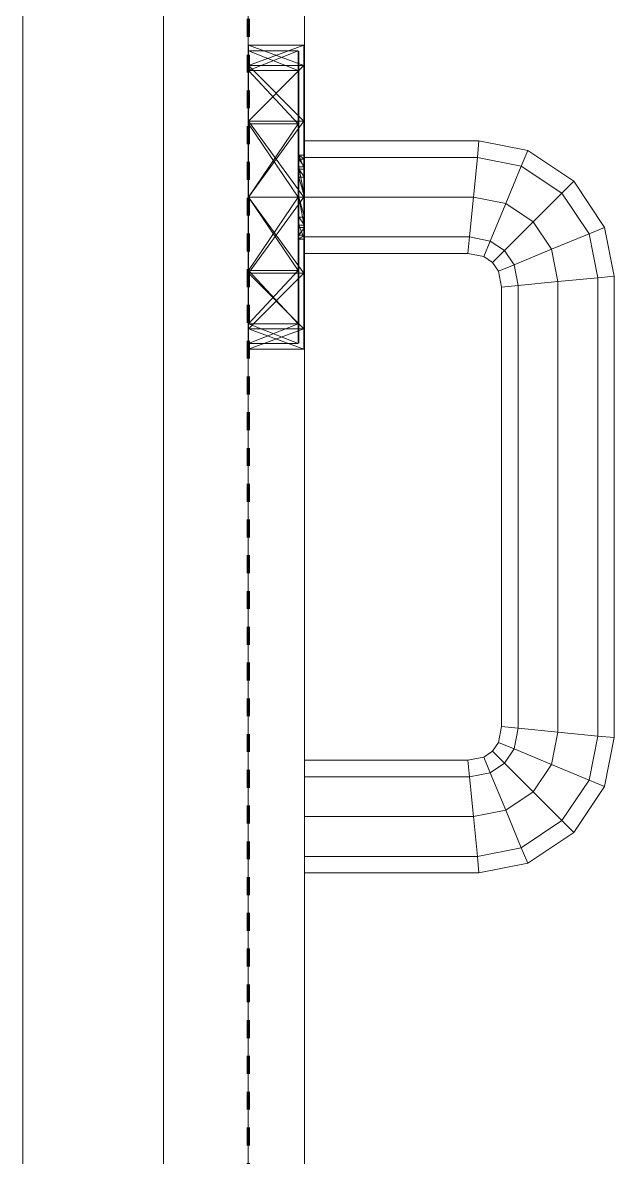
# Model space of a CAD drawing. Header units: millimetres. Extents: x -5300 to 98858, y -5196 to 93886.
# Drawn here: x 5825 to 5930, y 10137.5 to 10339 of the extents above; entities that cross this region are included whole.
import ezdxf

# ---------------------------------------------------------------- set-up
doc = ezdxf.new("R2010")
doc.units = ezdxf.units.MM
doc.linetypes.add('Штрих', pattern=[6.35, 3.175, -3.175])
doc.linetypes.add('Штрих_2_', pattern=[6.35, 3.175, -3.175])
for name, color, linetype, lineweight, true_color in [('_Разделитель помещений_', 4, 'Штрих', 70, 0x00ffff), ('Двери', 7, 'Continuous', 18, 0x7f7f7f), ('Стены', 7, 'Continuous', 18, 0x7f7f7f)]:
    doc.layers.add(name, color=color, linetype=linetype, lineweight=lineweight, true_color=true_color)

# ---------------------------------------------------------------- blocks, each defined once
blk = doc.blocks.new('СТВ_Перегородка_Кирпич 156547 - СТВ_Перегородка_Кирпич 2-246843-Подвал')
at = {"layer": 'Стены', "color": 254, "true_color": 0xd4d4d4}
blk.add_line((5850, 0), (5850, 13370), dxfattribs=at)
blk = doc.blocks.new('СТВ_Перегородка_Кирпич 156547 - СТВ_Перегородка_Кирпич-246836-Подвал')
at = {"layer": 'Стены', "color": 254, "true_color": 0xd4d4d4}
for p, q in [((5850, 13490), (5850, 150)), ((5850, 11235), (5850, 6265)), ((5865, 11235), (5865, 6265)), ((5850, 10870), (5850, 9370)), ((5850, 10870), (5850, 9370)), ((5850, 9370), (5850, 10870)), ((5850, 10870), (5850, 9370)), ((5865, 10870), (5865, 9370)), ((5865, 10870), (5865, 9370))]:
    blk.add_line(p, q, dxfattribs=at)
blk = doc.blocks.new('СТВ_Перегородка_Кирпич 156547 - СТВ_Перегородка_Кирпич 156547-246840-Подвал')
for name in ['СТВ_Перегородка_Кирпич 156547 - СТВ_Перегородка_Кирпич-246836-Подвал', 'СТВ_Перегородка_Кирпич 156547 - СТВ_Перегородка_Кирпич 2-246843-Подвал']:
    blk.add_blockref(name, (0, 0))
blk = doc.blocks.new('Дп-7 156684 - Дп-7-246852-Подвал')
at = {"layer": 'Двери', "color": 254, "true_color": 0xd4d4d4}
for p, q in [((5865, 9360), (5865, 10880)), ((5865, 10880), (5865, 9360)), ((5875, 10880), (5875, 9360)), ((5875, 9360), (5875, 10880)), ((5865, 10870), (5865, 9370)), ((5865, 9370), (5865, 10870)), ((5825, 9458), (5825, 10782)), ((5825, 10782), (5825, 9458)), ((5865, 9458), (5865, 10782)), ((5865, 10782), (5865, 9458)), ((5865, 9460), (5865, 10780)), ((5865, 10780), (5865, 9460)), ((5875, 9460), (5875, 10780)), ((5875, 10780), (5875, 9460)), ((5825, 9470), (5825, 10770)), ((5825, 10770), (5825, 9470)), ((5825, 9458), (5825, 10358)), ((5825, 9458), (5825, 10358)), ((5825, 10358), (5825, 9458)), ((5825, 10358), (5825, 9458)), ((5865, 10358), (5865, 9458)), ((5865, 9458), (5865, 10358)), ((5865, 10358), (5865, 9458)), ((5865, 9458), (5865, 10358)), ((5825, 10331.38), (5825, 10335)), ((5825, 10335), (5825, 10331.38)), ((5825, 10335), (5825, 10321.5)), ((5825, 10331.3), (5825, 10334.9)), ((5825, 10331.3), (5825, 10334.9)), ((5825, 10330.6), (5825, 10334.9)), ((5825, 10330.6), (5825, 10334.9)), ((5825, 10334.1), (5825, 10334.9)), ((5825, 10330.6), (5825, 10334.1)), ((5825, 10330.6), (5825, 10334.1)), ((5865, 10331.38), (5865, 10335)), ((5865, 10335), (5865, 10331.38)), ((5865, 10321.5), (5865, 10335)), ((5865, 10331.3), (5865, 10334.9)), ((5865, 10331.3), (5865, 10334.9)), ((5865, 10330.6), (5865, 10334.9)), ((5865, 10330.6), (5865, 10334.9)), ((5865, 10334.9), (5865, 10334.1)), ((5865, 10330.6), (5865, 10334.1)), ((5865, 10330.6), (5865, 10334.1)), ((5865.1, 10331.38), (5865.1, 10335)), ((5865.1, 10331.38), (5865.1, 10335)), ((5865.1, 10335), (5874.9, 10335)), ((5865.1, 10331.38), (5874.9, 10335)), ((5874.9, 10331.38), (5865.1, 10335)), ((5865.1, 10331.38), (5865.1, 10335)), ((5865.1, 10335), (5865.1, 10331.38)), ((5874.9, 10335), (5865.1, 10335)), ((5865.1, 10331.38), (5874.9, 10335)), ((5874.9, 10335), (5865.1, 10331.38)), ((5865.1, 10330.52), (5865.1, 10334)), ((5865.1, 10330.52), (5865.1, 10334)), ((5865.1, 10334), (5873.9, 10334)), ((5873.9, 10330.52), (5865.1, 10334)), ((5865.1, 10330.52), (5873.9, 10334)), ((5873.9, 10330.52), (5873.9, 10334)), ((5873.9, 10330.52), (5873.9, 10334)), ((5874.9, 10331.38), (5874.9, 10335)), ((5874.9, 10331.38), (5874.9, 10335)), ((5874.9, 10331.38), (5874.9, 10335)), ((5874.9, 10335), (5874.9, 10331.38)), ((5875, 10331.38), (5875, 10335)), ((5875, 10335), (5875, 10331.38)), ((5875, 10335), (5875, 10321.5)), ((5875, 10331.3), (5875, 10334.9)), ((5875, 10331.3), (5875, 10334.9)), ((5875, 10313), (5875, 10334.9)), ((5875, 10313), (5875, 10334.9)), ((5875, 10313), (5875, 10334.9)), ((5874, 10330.43), (5874, 10333.9)), ((5874, 10330.43), (5874, 10333.9)), ((5874, 10313), (5874, 10333.9)), ((5874, 10313), (5874, 10333.9)), ((5874, 10313), (5874, 10333.9)), ((5825, 10321.5), (5825, 10331.38)), ((5825, 10331.38), (5825, 10321.5)), ((5825, 10331.38), (5825, 10321.5)), ((5825, 10321.45), (5825, 10331.3)), ((5825, 10321.45), (5825, 10331.3)), ((5825, 10330.6), (5825, 10331.3)), ((5825, 10330.6), (5825, 10331.3)), ((5825, 10321.05), (5825, 10330.6)), ((5825, 10321.05), (5825, 10330.6)), ((5825, 10321.45), (5825, 10330.6)), ((5825, 10321.45), (5825, 10330.6)), ((5865, 10321.5), (5865, 10331.38)), ((5865, 10331.38), (5865, 10321.5)), ((5865, 10321.5), (5865, 10331.38)), ((5865, 10321.45), (5865, 10331.3)), ((5865, 10321.45), (5865, 10331.3)), ((5865, 10331.3), (5865, 10330.6)), ((5865, 10330.6), (5865, 10331.3)), ((5865, 10321.05), (5865, 10330.6)), ((5865, 10321.05), (5865, 10330.6)), ((5865, 10321.45), (5865, 10330.6)), ((5865, 10321.45), (5865, 10330.6)), ((5865.1, 10321.5), (5865.1, 10331.38)), ((5865.1, 10321.5), (5865.1, 10331.38)), ((5874.9, 10321.5), (5865.1, 10331.38)), ((5865.1, 10321.5), (5874.9, 10331.38)), ((5865.1, 10331.38), (5874.9, 10331.38)), ((5874.9, 10331.38), (5865.1, 10331.38)), ((5865.1, 10321.5), (5865.1, 10331.38)), ((5865.1, 10321.5), (5865.1, 10331.38)), ((5874.9, 10321.5), (5865.1, 10331.38)), ((5874.9, 10331.38), (5865.1, 10331.38)), ((5874.9, 10321.5), (5865.1, 10331.38)), ((5865.1, 10331.38), (5874.9, 10331.38)), ((5865.1, 10321), (5865.1, 10330.52)), ((5865.1, 10321), (5865.1, 10330.52)), ((5873.9, 10321), (5865.1, 10330.52)), ((5873.9, 10321), (5865.1, 10330.52)), ((5865.1, 10330.52), (5873.9, 10330.52)), ((5873.9, 10330.52), (5865.1, 10330.52)), ((5873.9, 10321), (5873.9, 10330.52)), ((5873.9, 10321), (5873.9, 10330.52)), ((5874, 10320.95), (5874, 10330.43)), ((5874, 10320.95), (5874, 10330.43)), ((5874, 10314.72), (5874, 10330.43)), ((5874, 10313), (5874, 10330.43)), ((5874, 10315.47), (5874, 10330.43)), ((5874, 10330.43), (5874, 10313)), ((5874, 10313), (5874, 10330.43)), ((5874.9, 10321.5), (5874.9, 10331.38)), ((5874.9, 10321.5), (5874.9, 10331.38)), ((5874.9, 10321.5), (5874.9, 10331.38)), ((5874.9, 10321.5), (5874.9, 10331.38)), ((5875, 10321.5), (5875, 10331.38)), ((5875, 10331.38), (5875, 10321.5)), ((5875, 10331.38), (5875, 10321.5)), ((5875, 10321.45), (5875, 10331.3)), ((5875, 10321.45), (5875, 10331.3)), ((5875, 10313), (5875, 10331.3)), ((5875, 10315.47), (5875, 10331.3)), ((5875, 10314.72), (5875, 10331.3)), ((5875, 10331.3), (5875, 10313)), ((5875, 10313), (5875, 10331.3)), ((5825, 10308), (5825, 10321.5)), ((5825, 10308), (5825, 10321.5)), ((5825, 10294.5), (5825, 10321.5)), ((5825, 10294.5), (5825, 10321.5)), ((5825, 10294.5), (5825, 10321.5)), ((5825, 10321.5), (5825, 10321.5)), ((5825, 10308), (5825, 10321.45)), ((5825, 10308), (5825, 10321.45)), ((5825, 10321.05), (5825, 10321.45)), ((5825, 10321.05), (5825, 10321.45)), ((5825, 10308), (5825, 10321.05)), ((5825, 10308), (5825, 10321.05)), ((5825, 10308), (5825, 10321.05)), ((5825, 10308), (5825, 10321.05)), ((5865, 10308), (5865, 10321.5)), ((5865, 10321.5), (5865, 10308)), ((5865, 10321.5), (5865, 10321.5)), ((5865, 10321.5), (5865, 10294.5)), ((5865, 10321.5), (5865, 10294.5)), ((5865, 10321.5), (5865, 10294.5)), ((5865, 10308), (5865, 10321.45)), ((5865, 10308), (5865, 10321.45)), ((5865, 10321.45), (5865, 10321.05)), ((5865, 10321.05), (5865, 10321.45)), ((5865, 10308), (5865, 10321.05)), ((5865, 10308), (5865, 10321.05)), ((5865, 10308), (5865, 10321.05)), ((5865, 10308), (5865, 10321.05)), ((5865.1, 10308), (5865.1, 10321.5)), ((5865.1, 10308), (5865.1, 10321.5)), ((5874.9, 10308), (5865.1, 10321.5)), ((5865.1, 10308), (5874.9, 10321.5)), ((5865.1, 10321.5), (5874.9, 10321.5)), ((5874.9, 10321.5), (5865.1, 10321.5)), ((5865.1, 10321.5), (5865.1, 10308)), ((5865.1, 10308), (5865.1, 10321.5)), ((5874.9, 10321.5), (5865.1, 10321.5)), ((5865.1, 10321.5), (5874.9, 10308)), ((5874.9, 10308), (5865.1, 10321.5)), ((5865.1, 10321.5), (5874.9, 10321.5)), ((5865.1, 10308), (5865.1, 10321)), ((5865.1, 10308), (5865.1, 10321)), ((5873.9, 10308), (5865.1, 10321)), ((5865.1, 10308), (5873.9, 10321)), ((5865.1, 10321), (5873.9, 10321)), ((5873.9, 10321), (5865.1, 10321)), ((5873.9, 10308), (5873.9, 10321)), ((5873.9, 10308), (5873.9, 10321)), ((5874, 10308), (5874, 10320.95)), ((5874, 10308), (5874, 10320.95)), ((5874, 10313.38), (5874, 10320.95)), ((5874, 10320.95), (5874, 10314.72)), ((5874, 10311.54), (5874, 10320.95)), ((5874, 10313), (5874, 10320.95)), ((5874, 10313), (5874, 10320.95)), ((5874.9, 10308), (5874.9, 10321.5)), ((5874.9, 10308), (5874.9, 10321.5)), ((5874.9, 10321.5), (5874.9, 10308)), ((5874.9, 10308), (5874.9, 10321.5)), ((5875, 10308), (5875, 10321.5)), ((5875, 10308), (5875, 10321.5)), ((5875, 10294.5), (5875, 10321.5)), ((5875, 10294.5), (5875, 10321.5)), ((5875, 10294.5), (5875, 10321.5)), ((5875, 10321.5), (5875, 10321.5)), ((5875, 10308), (5875, 10321.45)), ((5875, 10308), (5875, 10321.45)), ((5875, 10321.45), (5875, 10313)), ((5875, 10321.45), (5875, 10313)), ((5875, 10321.45), (5875, 10311.54)), ((5875, 10313.38), (5875, 10321.45)), ((5875, 10314.72), (5875, 10321.45)), ((5875, 10318), (5905.98, 10318)), ((5875, 10315.07), (5875, 10318)), ((5905.98, 10318), (5875, 10318)), ((5875, 10318), (5875, 10315.07)), ((5905.98, 10318), (5905.7, 10315.07)), ((5905.7, 10315.07), (5905.98, 10318)), ((5905.7, 10315.07), (5905.98, 10318)), ((5905.98, 10318), (5905.7, 10315.07)), ((5905.98, 10318), (5914.64, 10316.28)), ((5914.64, 10316.28), (5905.98, 10318)), ((5914.64, 10316.28), (5913.5, 10313.52)), ((5913.5, 10313.52), (5914.64, 10316.28)), ((5913.5, 10313.52), (5914.64, 10316.28)), ((5914.64, 10316.28), (5913.5, 10313.52)), ((5914.64, 10316.28), (5922.82, 10310.82)), ((5922.82, 10310.82), (5914.64, 10316.28)), ((5874, 10314.72), (5874, 10315.47)), ((5874, 10315.47), (5874, 10313)), ((5874, 10315.47), (5875, 10315.47)), ((5874, 10315.47), (5874, 10313)), ((5874, 10315.47), (5875, 10314.72)), ((5874, 10315.47), (5875, 10313)), ((5874, 10313.38), (5874, 10314.72)), ((5874, 10314.72), (5875, 10313.38)), ((5874, 10314.72), (5875, 10314.72)), ((5875, 10315.47), (5875, 10314.72)), ((5875, 10315.47), (5875, 10313)), ((5875, 10315.47), (5875, 10313)), ((5905.7, 10315.07), (5875, 10315.07)), ((5875, 10315.07), (5905.7, 10315.07)), ((5875, 10315.07), (5905.7, 10315.07)), ((5875, 10308), (5875, 10315.07)), ((5905.7, 10315.07), (5875, 10315.07)), ((5875, 10315.07), (5875, 10308)), ((5875, 10313.38), (5875, 10314.72)), ((5905.7, 10315.07), (5905, 10308)), ((5905, 10308), (5905.7, 10315.07)), ((5905, 10308), (5905.7, 10315.07)), ((5905.7, 10315.07), (5905, 10308)), ((5913.5, 10313.52), (5905.7, 10315.07)), ((5905.7, 10315.07), (5913.5, 10313.52)), ((5905.7, 10315.07), (5913.5, 10313.52)), ((5913.5, 10313.52), (5905.7, 10315.07)), ((5874, 10308), (5874, 10313.38)), ((5874, 10308), (5874, 10313.38)), ((5874, 10313.38), (5875, 10308)), ((5874, 10313.38), (5875, 10313.38)), ((5875, 10313), (5874, 10313)), ((5874, 10311.54), (5874, 10313)), ((5874, 10313), (5875, 10313)), ((5875, 10313), (5874, 10313)), ((5875, 10313), (5874, 10313)), ((5875, 10311.54), (5874, 10313)), ((5874, 10313), (5874, 10313)), ((5874, 10313), (5875, 10313)), ((5874, 10313), (5874, 10313)), ((5874, 10313), (5874, 10313)), ((5874, 10313), (5875, 10313)), ((5874, 10313), (5874, 10313)), ((5874, 10313), (5875, 10313)), ((5875, 10313), (5874, 10313)), ((5874, 10313), (5874, 10313)), ((5874, 10313), (5875, 10313)), ((5874, 10313), (5875, 10313)), ((5874, 10313), (5875, 10313)), ((5875, 10308), (5875, 10313.38)), ((5875, 10308), (5875, 10313.38)), ((5875, 10313), (5875, 10311.54)), ((5875, 10313), (5875, 10313)), ((5875, 10313), (5875, 10313)), ((5875, 10313), (5875, 10313)), ((5875, 10313), (5875, 10313)), ((5875, 10313), (5875, 10313)), ((5913.5, 10313.52), (5910.74, 10306.86)), ((5910.74, 10306.86), (5913.5, 10313.52)), ((5910.74, 10306.86), (5913.5, 10313.52)), ((5913.5, 10313.52), (5910.74, 10306.86)), ((5920.7, 10308.7), (5913.5, 10313.52)), ((5913.5, 10313.52), (5920.7, 10308.7)), ((5913.5, 10313.52), (5920.7, 10308.7)), ((5920.7, 10308.7), (5913.5, 10313.52)), ((5874, 10308), (5874, 10311.54)), ((5875, 10308), (5874, 10311.54)), ((5874, 10308), (5874, 10311.54)), ((5875, 10311.54), (5874, 10311.54)), ((5875, 10308), (5875, 10311.54)), ((5875, 10308), (5875, 10311.54)), ((5922.82, 10310.82), (5920.7, 10308.7)), ((5920.7, 10308.7), (5922.82, 10310.82)), ((5920.7, 10308.7), (5922.82, 10310.82)), ((5922.82, 10310.82), (5920.7, 10308.7)), ((5922.82, 10310.82), (5928.28, 10302.64)), ((5928.28, 10302.64), (5922.82, 10310.82)), ((5825, 10294.95), (5825, 10308)), ((5825, 10294.55), (5825, 10308)), ((5825, 10294.95), (5825, 10308)), ((5825, 10294.55), (5825, 10308)), ((5825, 10294.95), (5825, 10308)), ((5825, 10308), (5825, 10308)), ((5825, 10294.95), (5825, 10308)), ((5825, 10308), (5825, 10308)), ((5825, 10308), (5825, 10294.5)), ((5825, 10294.5), (5825, 10308)), ((5865, 10294.55), (5865, 10308)), ((5865, 10294.95), (5865, 10308)), ((5865, 10294.95), (5865, 10308)), ((5865, 10294.55), (5865, 10308)), ((5865, 10294.95), (5865, 10308)), ((5865, 10308), (5865, 10308)), ((5865, 10294.95), (5865, 10308)), ((5865, 10308), (5865, 10308)), ((5865, 10308), (5865, 10294.5)), ((5865, 10308), (5865, 10294.5)), ((5865.1, 10295), (5865.1, 10308)), ((5865.1, 10294.5), (5865.1, 10308)), ((5865.1, 10294.5), (5865.1, 10308)), ((5865.1, 10308), (5865.1, 10295)), ((5865.1, 10295), (5873.9, 10308)), ((5865.1, 10308), (5873.9, 10308)), ((5874.9, 10294.5), (5865.1, 10308)), ((5865.1, 10294.5), (5874.9, 10308)), ((5865.1, 10308), (5874.9, 10308)), ((5873.9, 10308), (5865.1, 10308)), ((5865.1, 10308), (5873.9, 10295)), ((5874.9, 10308), (5865.1, 10308)), ((5865.1, 10308), (5865.1, 10294.5)), ((5865.1, 10294.5), (5865.1, 10308)), ((5865.1, 10308), (5874.9, 10308)), ((5865.1, 10308), (5874.9, 10294.5)), ((5865.1, 10294.5), (5874.9, 10308)), ((5865.1, 10308), (5874.9, 10308)), ((5873.9, 10295), (5873.9, 10308)), ((5873.9, 10308), (5873.9, 10295)), ((5874, 10295.05), (5874, 10308)), ((5874, 10295.05), (5874, 10308)), ((5874, 10302.62), (5874, 10308)), ((5874, 10304.46), (5874, 10308)), ((5874, 10302.62), (5874, 10308)), ((5874, 10308), (5874, 10308)), ((5874, 10308), (5875, 10302.62)), ((5874, 10308), (5875, 10308)), ((5875, 10308), (5874, 10308)), ((5875, 10304.46), (5874, 10308)), ((5874, 10304.46), (5874, 10308)), ((5874, 10308), (5874, 10308)), ((5874.9, 10294.5), (5874.9, 10308)), ((5874.9, 10294.5), (5874.9, 10308)), ((5874.9, 10308), (5874.9, 10294.5)), ((5874.9, 10294.5), (5874.9, 10308)), ((5875, 10294.55), (5875, 10308)), ((5875, 10294.55), (5875, 10308)), ((5875, 10302.62), (5875, 10308)), ((5875, 10308), (5875, 10304.46)), ((5875, 10302.62), (5875, 10308)), ((5875, 10308), (5875, 10308)), ((5875, 10308), (5875, 10304.46)), ((5875, 10308), (5875, 10308)), ((5875, 10308), (5875, 10294.5)), ((5875, 10294.5), (5875, 10308)), ((5905, 10308), (5875, 10308)), ((5875, 10308), (5905, 10308)), ((5875, 10308), (5905, 10308)), ((5875, 10300.93), (5875, 10308)), ((5905, 10308), (5875, 10308)), ((5875, 10308), (5875, 10300.93)), ((5905, 10308), (5904.3, 10300.93)), ((5904.3, 10300.93), (5905, 10308)), ((5904.3, 10300.93), (5905, 10308)), ((5905, 10308), (5904.3, 10300.93)), ((5910.74, 10306.86), (5905, 10308)), ((5905, 10308), (5910.74, 10306.86)), ((5905, 10308), (5910.74, 10306.86)), ((5910.74, 10306.86), (5905, 10308)), ((5920.7, 10308.7), (5915.61, 10303.61)), ((5915.61, 10303.61), (5920.7, 10308.7)), ((5915.61, 10303.61), (5920.7, 10308.7)), ((5920.7, 10308.7), (5915.61, 10303.61)), ((5925.52, 10301.5), (5920.7, 10308.7)), ((5920.7, 10308.7), (5925.52, 10301.5)), ((5920.7, 10308.7), (5925.52, 10301.5)), ((5925.52, 10301.5), (5920.7, 10308.7)), ((5910.74, 10306.86), (5907.98, 10300.2)), ((5907.98, 10300.2), (5910.74, 10306.86)), ((5907.98, 10300.2), (5910.74, 10306.86)), ((5910.74, 10306.86), (5907.98, 10300.2)), ((5915.61, 10303.61), (5910.74, 10306.86)), ((5910.74, 10306.86), (5915.61, 10303.61)), ((5910.74, 10306.86), (5915.61, 10303.61)), ((5915.61, 10303.61), (5910.74, 10306.86)), ((5874, 10303), (5874, 10304.46)), ((5875, 10303), (5874, 10304.46)), ((5875, 10304.46), (5874, 10304.46)), ((5874, 10304.46), (5874, 10295.05)), ((5875, 10303), (5875, 10304.46)), ((5875, 10294.55), (5875, 10304.46)), ((5874, 10300.53), (5874, 10303)), ((5874, 10303), (5875, 10303)), ((5875, 10303), (5874, 10303)), ((5874, 10300.53), (5874, 10303)), ((5874, 10303), (5874, 10303)), ((5874, 10303), (5875, 10300.53)), ((5874, 10303), (5875, 10303)), ((5874, 10303), (5874, 10285.57)), ((5874, 10303), (5875, 10303)), ((5874, 10303), (5875, 10303)), ((5874, 10303), (5874, 10303)), ((5874, 10303), (5874, 10282.1)), ((5875, 10303), (5874, 10303)), ((5875, 10303), (5874, 10303)), ((5875, 10303), (5874, 10303)), ((5875, 10303), (5874, 10303)), ((5875, 10303), (5874, 10303)), ((5875, 10303), (5874, 10303)), ((5874, 10303), (5874, 10303)), ((5874, 10303), (5874, 10295.05)), ((5874, 10303), (5874, 10303)), ((5874, 10303), (5874, 10295.05)), ((5874, 10303), (5874, 10285.57)), ((5874, 10303), (5874, 10303)), ((5874, 10303), (5874, 10282.1)), ((5874, 10303), (5874, 10285.57)), ((5874, 10303), (5874, 10282.1)), ((5874, 10301.28), (5874, 10302.62)), ((5874, 10295.05), (5874, 10302.62)), ((5874, 10301.28), (5875, 10302.62)), ((5874, 10302.62), (5875, 10302.62)), ((5875, 10300.53), (5875, 10303)), ((5875, 10300.53), (5875, 10303)), ((5875, 10303), (5875, 10303)), ((5875, 10303), (5875, 10303)), ((5875, 10303), (5875, 10284.7)), ((5875, 10303), (5875, 10281.1)), ((5875, 10303), (5875, 10303)), ((5875, 10303), (5875, 10281.1)), ((5875, 10303), (5875, 10303)), ((5875, 10303), (5875, 10281.1)), ((5875, 10303), (5875, 10284.7)), ((5875, 10303), (5875, 10303)), ((5875, 10303), (5875, 10284.7)), ((5875, 10303), (5875, 10294.55)), ((5875, 10303), (5875, 10294.55)), ((5875, 10302.62), (5875, 10301.28)), ((5875, 10302.62), (5875, 10294.55)), ((5915.61, 10303.61), (5910.51, 10298.51)), ((5910.51, 10298.51), (5915.61, 10303.61)), ((5910.51, 10298.51), (5915.61, 10303.61)), ((5915.61, 10303.61), (5910.51, 10298.51)), ((5918.86, 10298.74), (5915.61, 10303.61)), ((5915.61, 10303.61), (5918.86, 10298.74)), ((5915.61, 10303.61), (5918.86, 10298.74)), ((5918.86, 10298.74), (5915.61, 10303.61)), ((5928.28, 10302.64), (5925.52, 10301.5)), ((5925.52, 10301.5), (5928.28, 10302.64)), ((5925.52, 10301.5), (5928.28, 10302.64)), ((5928.28, 10302.64), (5925.52, 10301.5)), ((5928.28, 10302.64), (5930, 10293.98)), ((5930, 10293.98), (5928.28, 10302.64)), ((5874, 10300.53), (5874, 10301.28)), ((5874, 10300.53), (5875, 10301.28)), ((5874, 10285.57), (5874, 10301.28)), ((5874, 10295.05), (5874, 10301.28)), ((5874, 10301.28), (5875, 10301.28)), ((5874, 10300.53), (5875, 10300.53)), ((5874, 10300.53), (5874, 10285.57)), ((5875, 10300.53), (5875, 10301.28)), ((5875, 10301.28), (5875, 10294.55)), ((5875, 10301.28), (5875, 10284.7)), ((5904.3, 10300.93), (5875, 10300.93)), ((5875, 10300.93), (5904.3, 10300.93)), ((5875, 10300.93), (5904.3, 10300.93)), ((5875, 10298), (5875, 10300.93)), ((5904.3, 10300.93), (5875, 10300.93)), ((5875, 10300.93), (5875, 10298)), ((5875, 10300.53), (5875, 10284.7)), ((5904.3, 10300.93), (5904.02, 10298)), ((5904.02, 10298), (5904.3, 10300.93)), ((5904.02, 10298), (5904.3, 10300.93)), ((5904.3, 10300.93), (5904.02, 10298)), ((5907.98, 10300.2), (5904.3, 10300.93)), ((5904.3, 10300.93), (5907.98, 10300.2)), ((5904.3, 10300.93), (5907.98, 10300.2)), ((5907.98, 10300.2), (5904.3, 10300.93)), ((5907.98, 10300.2), (5906.84, 10297.44)), ((5906.84, 10297.44), (5907.98, 10300.2)), ((5906.84, 10297.44), (5907.98, 10300.2)), ((5907.98, 10300.2), (5906.84, 10297.44)), ((5910.51, 10298.51), (5907.98, 10300.2)), ((5907.98, 10300.2), (5910.51, 10298.51)), ((5907.98, 10300.2), (5910.51, 10298.51)), ((5910.51, 10298.51), (5907.98, 10300.2)), ((5925.52, 10301.5), (5918.86, 10298.74)), ((5918.86, 10298.74), (5925.52, 10301.5)), ((5918.86, 10298.74), (5925.52, 10301.5)), ((5925.52, 10301.5), (5918.86, 10298.74)), ((5927.07, 10293.7), (5925.52, 10301.5)), ((5925.52, 10301.5), (5927.07, 10293.7)), ((5925.52, 10301.5), (5927.07, 10293.7)), ((5927.07, 10293.7), (5925.52, 10301.5)), ((5904.02, 10298), (5875, 10298)), ((5875, 10298), (5904.02, 10298)), ((5906.84, 10297.44), (5904.02, 10298)), ((5904.02, 10298), (5906.84, 10297.44)), ((5910.51, 10298.51), (5908.4, 10296.4)), ((5908.4, 10296.4), (5910.51, 10298.51)), ((5908.4, 10296.4), (5910.51, 10298.51)), ((5910.51, 10298.51), (5908.4, 10296.4)), ((5912.2, 10295.98), (5910.51, 10298.51)), ((5910.51, 10298.51), (5912.2, 10295.98)), ((5910.51, 10298.51), (5912.2, 10295.98)), ((5912.2, 10295.98), (5910.51, 10298.51)), ((5918.86, 10298.74), (5912.2, 10295.98)), ((5912.2, 10295.98), (5918.86, 10298.74)), ((5912.2, 10295.98), (5918.86, 10298.74)), ((5918.86, 10298.74), (5912.2, 10295.98)), ((5920, 10293), (5918.86, 10298.74)), ((5918.86, 10298.74), (5920, 10293)), ((5918.86, 10298.74), (5920, 10293)), ((5920, 10293), (5918.86, 10298.74)), ((5908.4, 10296.4), (5906.84, 10297.44)), ((5906.84, 10297.44), (5908.4, 10296.4)), ((5909.44, 10294.84), (5908.4, 10296.4)), ((5908.4, 10296.4), (5909.44, 10294.84)), ((5912.2, 10295.98), (5909.44, 10294.84)), ((5909.44, 10294.84), (5912.2, 10295.98)), ((5909.44, 10294.84), (5912.2, 10295.98)), ((5912.2, 10295.98), (5909.44, 10294.84)), ((5912.93, 10292.3), (5912.2, 10295.98)), ((5912.2, 10295.98), (5912.93, 10292.3)), ((5912.2, 10295.98), (5912.93, 10292.3)), ((5912.93, 10292.3), (5912.2, 10295.98)), ((5825, 10285.4), (5825, 10294.95)), ((5825, 10285.4), (5825, 10294.95)), ((5825, 10294.95), (5825, 10294.55)), ((5825, 10294.95), (5825, 10294.55)), ((5825, 10294.55), (5825, 10284.7)), ((5825, 10284.7), (5825, 10294.55)), ((5825, 10285.4), (5825, 10294.55)), ((5825, 10285.4), (5825, 10294.55)), ((5825, 10294.5), (5825, 10284.62)), ((5825, 10284.62), (5825, 10294.5)), ((5825, 10294.5), (5825, 10281)), ((5825, 10294.5), (5825, 10284.62)), ((5825, 10294.5), (5825, 10294.5)), ((5865, 10285.4), (5865, 10294.95)), ((5865, 10285.4), (5865, 10294.95)), ((5865, 10294.55), (5865, 10294.95)), ((5865, 10294.95), (5865, 10294.55)), ((5865, 10284.7), (5865, 10294.55)), ((5865, 10284.7), (5865, 10294.55)), ((5865, 10285.4), (5865, 10294.55)), ((5865, 10285.4), (5865, 10294.55)), ((5865, 10294.5), (5865, 10284.62)), ((5865, 10284.62), (5865, 10294.5)), ((5865, 10294.5), (5865, 10294.5)), ((5865, 10284.62), (5865, 10294.5)), ((5865, 10281), (5865, 10294.5)), ((5865.1, 10285.48), (5865.1, 10295)), ((5865.1, 10295), (5865.1, 10285.48)), ((5865.1, 10285.48), (5873.9, 10295)), ((5865.1, 10295), (5873.9, 10295)), ((5865.1, 10295), (5873.9, 10295)), ((5865.1, 10295), (5873.9, 10285.48)), ((5865.1, 10284.62), (5865.1, 10294.5)), ((5865.1, 10284.62), (5865.1, 10294.5)), ((5865.1, 10284.62), (5874.9, 10294.5)), ((5874.9, 10294.5), (5865.1, 10294.5)), ((5874.9, 10284.62), (5865.1, 10294.5)), ((5865.1, 10294.5), (5874.9, 10294.5)), ((5865.1, 10294.5), (5865.1, 10284.62)), ((5865.1, 10284.62), (5865.1, 10294.5)), ((5865.1, 10294.5), (5874.9, 10294.5)), ((5865.1, 10294.5), (5874.9, 10284.62)), ((5874.9, 10284.62), (5865.1, 10294.5)), ((5865.1, 10294.5), (5874.9, 10294.5)), ((5873.9, 10285.48), (5873.9, 10295)), ((5873.9, 10295), (5873.9, 10285.48)), ((5874, 10285.57), (5874, 10295.05)), ((5874, 10295.05), (5874, 10285.57)), ((5874.9, 10284.62), (5874.9, 10294.5)), ((5874.9, 10284.62), (5874.9, 10294.5)), ((5874.9, 10294.5), (5874.9, 10284.62)), ((5874.9, 10284.62), (5874.9, 10294.5)), ((5875, 10294.55), (5875, 10284.7)), ((5875, 10284.7), (5875, 10294.55)), ((5875, 10294.5), (5875, 10284.62)), ((5875, 10284.62), (5875, 10294.5)), ((5875, 10294.5), (5875, 10281)), ((5875, 10294.5), (5875, 10284.62)), ((5875, 10294.5), (5875, 10294.5)), ((5910, 10292.02), (5909.44, 10294.84)), ((5909.44, 10294.84), (5910, 10292.02)), ((5927.07, 10293.7), (5920, 10293)), ((5920, 10293), (5927.07, 10293.7)), ((5920, 10293), (5927.07, 10293.7)), ((5927.07, 10293.7), (5920, 10293)), ((5930, 10293.98), (5927.07, 10293.7)), ((5927.07, 10293.7), (5930, 10293.98)), ((5927.07, 10293.7), (5930, 10293.98)), ((5930, 10293.98), (5927.07, 10293.7)), ((5927.07, 10212.3), (5927.07, 10293.7)), ((5927.07, 10293.7), (5927.07, 10212.3)), ((5927.07, 10293.7), (5927.07, 10212.3)), ((5927.07, 10212.3), (5927.07, 10293.7)), ((5930, 10293.98), (5930, 10212.02)), ((5930, 10212.02), (5930, 10293.98)), ((5912.93, 10292.3), (5910, 10292.02)), ((5910, 10292.02), (5912.93, 10292.3)), ((5910, 10292.02), (5912.93, 10292.3)), ((5912.93, 10292.3), (5910, 10292.02)), ((5910, 10213.98), (5910, 10292.02)), ((5910, 10292.02), (5910, 10213.98)), ((5920, 10293), (5912.93, 10292.3)), ((5912.93, 10292.3), (5920, 10293)), ((5912.93, 10292.3), (5920, 10293)), ((5920, 10293), (5912.93, 10292.3)), ((5912.93, 10213.7), (5912.93, 10292.3)), ((5912.93, 10292.3), (5912.93, 10213.7)), ((5912.93, 10292.3), (5912.93, 10213.7)), ((5912.93, 10213.7), (5912.93, 10292.3)), ((5920, 10213), (5920, 10293)), ((5920, 10293), (5920, 10213)), ((5920, 10293), (5920, 10213)), ((5920, 10213), (5920, 10293)), ((5825, 10285.4), (5825, 10281.9)), ((5825, 10281.9), (5825, 10285.4)), ((5825, 10285.4), (5825, 10284.7)), ((5825, 10285.4), (5825, 10281.1)), ((5825, 10281.1), (5825, 10285.4)), ((5825, 10285.4), (5825, 10284.7)), ((5825, 10284.7), (5825, 10281.1)), ((5825, 10281.1), (5825, 10284.7)), ((5825, 10284.62), (5825, 10281)), ((5825, 10281), (5825, 10284.62)), ((5865, 10285.4), (5865, 10281.9)), ((5865, 10281.9), (5865, 10285.4)), ((5865, 10285.4), (5865, 10284.7)), ((5865, 10285.4), (5865, 10281.1)), ((5865, 10281.1), (5865, 10285.4)), ((5865, 10285.4), (5865, 10284.7)), ((5865, 10284.7), (5865, 10281.1)), ((5865, 10281.1), (5865, 10284.7)), ((5865, 10284.62), (5865, 10281)), ((5865, 10281), (5865, 10284.62)), ((5865.1, 10285.48), (5865.1, 10282)), ((5865.1, 10282), (5865.1, 10285.48)), ((5873.9, 10285.48), (5865.1, 10285.48)), ((5865.1, 10285.48), (5873.9, 10282)), ((5865.1, 10282), (5873.9, 10285.48)), ((5865.1, 10285.48), (5873.9, 10285.48)), ((5865.1, 10284.62), (5865.1, 10281)), ((5865.1, 10281), (5865.1, 10284.62)), ((5865.1, 10284.62), (5874.9, 10284.62)), ((5865.1, 10284.62), (5874.9, 10281)), ((5865.1, 10281), (5874.9, 10284.62)), ((5865.1, 10284.62), (5874.9, 10284.62)), ((5865.1, 10284.62), (5865.1, 10281)), ((5865.1, 10281), (5865.1, 10284.62)), ((5865.1, 10284.62), (5874.9, 10284.62)), ((5865.1, 10284.62), (5874.9, 10281)), ((5865.1, 10281), (5874.9, 10284.62)), ((5865.1, 10284.62), (5874.9, 10284.62)), ((5873.9, 10285.48), (5873.9, 10282)), ((5873.9, 10282), (5873.9, 10285.48)), ((5874, 10285.57), (5874, 10282.1)), ((5874, 10282.1), (5874, 10285.57)), ((5874.9, 10284.62), (5874.9, 10281)), ((5874.9, 10281), (5874.9, 10284.62)), ((5874.9, 10284.62), (5874.9, 10281)), ((5874.9, 10281), (5874.9, 10284.62)), ((5875, 10284.7), (5875, 10281.1)), ((5875, 10281.1), (5875, 10284.7)), ((5875, 10284.62), (5875, 10281)), ((5875, 10281), (5875, 10284.62)), ((5825, 10281.9), (5825, 10281.1)), ((5865, 10281.9), (5865, 10281.1)), ((5873.9, 10282), (5865.1, 10282)), ((5865.1, 10281), (5874.9, 10281)), ((5865.1, 10281), (5874.9, 10281)), ((5909.44, 10211.16), (5910, 10213.98)), ((5910, 10213.98), (5909.44, 10211.16)), ((5912.93, 10213.7), (5910, 10213.98)), ((5910, 10213.98), (5912.93, 10213.7)), ((5910, 10213.98), (5912.93, 10213.7)), ((5912.93, 10213.7), (5910, 10213.98)), ((5912.2, 10210.02), (5912.93, 10213.7)), ((5912.93, 10213.7), (5912.2, 10210.02)), ((5912.93, 10213.7), (5912.2, 10210.02)), ((5912.2, 10210.02), (5912.93, 10213.7)), ((5920, 10213), (5912.93, 10213.7)), ((5912.93, 10213.7), (5920, 10213)), ((5912.93, 10213.7), (5920, 10213)), ((5920, 10213), (5912.93, 10213.7)), ((5908.4, 10209.6), (5909.44, 10211.16)), ((5909.44, 10211.16), (5908.4, 10209.6)), ((5912.2, 10210.02), (5909.44, 10211.16)), ((5909.44, 10211.16), (5912.2, 10210.02)), ((5909.44, 10211.16), (5912.2, 10210.02)), ((5912.2, 10210.02), (5909.44, 10211.16)), ((5918.86, 10207.26), (5920, 10213)), ((5920, 10213), (5918.86, 10207.26)), ((5920, 10213), (5918.86, 10207.26)), ((5918.86, 10207.26), (5920, 10213)), ((5927.07, 10212.3), (5920, 10213)), ((5920, 10213), (5927.07, 10212.3)), ((5920, 10213), (5927.07, 10212.3)), ((5927.07, 10212.3), (5920, 10213)), ((5925.52, 10204.5), (5927.07, 10212.3)), ((5927.07, 10212.3), (5925.52, 10204.5)), ((5927.07, 10212.3), (5925.52, 10204.5)), ((5925.52, 10204.5), (5927.07, 10212.3)), ((5930, 10212.02), (5927.07, 10212.3)), ((5927.07, 10212.3), (5930, 10212.02)), ((5927.07, 10212.3), (5930, 10212.02)), ((5930, 10212.02), (5927.07, 10212.3)), ((5930, 10212.02), (5928.28, 10203.36)), ((5928.28, 10203.36), (5930, 10212.02)), ((5906.84, 10208.56), (5908.4, 10209.6)), ((5908.4, 10209.6), (5906.84, 10208.56)), ((5910.51, 10207.49), (5908.4, 10209.6)), ((5908.4, 10209.6), (5910.51, 10207.49)), ((5908.4, 10209.6), (5910.51, 10207.49)), ((5910.51, 10207.49), (5908.4, 10209.6)), ((5910.51, 10207.49), (5912.2, 10210.02)), ((5912.2, 10210.02), (5910.51, 10207.49)), ((5912.2, 10210.02), (5910.51, 10207.49)), ((5910.51, 10207.49), (5912.2, 10210.02)), ((5918.86, 10207.26), (5912.2, 10210.02)), ((5912.2, 10210.02), (5918.86, 10207.26)), ((5912.2, 10210.02), (5918.86, 10207.26)), ((5918.86, 10207.26), (5912.2, 10210.02)), ((5875, 10205.07), (5875, 10208)), ((5875, 10208), (5875, 10205.07)), ((5904.02, 10208), (5875, 10208)), ((5875, 10208), (5875, 10205.07)), ((5875, 10205.07), (5875, 10208)), ((5875, 10208), (5904.02, 10208)), ((5904.02, 10208), (5906.84, 10208.56)), ((5906.84, 10208.56), (5904.02, 10208)), ((5904.3, 10205.07), (5904.02, 10208)), ((5904.02, 10208), (5904.3, 10205.07)), ((5904.3, 10205.07), (5904.02, 10208)), ((5904.02, 10208), (5904.3, 10205.07)), ((5907.98, 10205.8), (5906.84, 10208.56)), ((5906.84, 10208.56), (5907.98, 10205.8)), ((5906.84, 10208.56), (5907.98, 10205.8)), ((5907.98, 10205.8), (5906.84, 10208.56)), ((5907.98, 10205.8), (5910.51, 10207.49)), ((5910.51, 10207.49), (5907.98, 10205.8)), ((5910.51, 10207.49), (5907.98, 10205.8)), ((5907.98, 10205.8), (5910.51, 10207.49)), ((5915.61, 10202.39), (5910.51, 10207.49)), ((5910.51, 10207.49), (5915.61, 10202.39)), ((5910.51, 10207.49), (5915.61, 10202.39)), ((5915.61, 10202.39), (5910.51, 10207.49)), ((5915.61, 10202.39), (5918.86, 10207.26)), ((5918.86, 10207.26), (5915.61, 10202.39)), ((5918.86, 10207.26), (5915.61, 10202.39)), ((5915.61, 10202.39), (5918.86, 10207.26)), ((5925.52, 10204.5), (5918.86, 10207.26)), ((5918.86, 10207.26), (5925.52, 10204.5)), ((5918.86, 10207.26), (5925.52, 10204.5)), ((5925.52, 10204.5), (5918.86, 10207.26)), ((5875, 10198), (5875, 10205.07)), ((5875, 10205.07), (5875, 10198)), ((5904.3, 10205.07), (5875, 10205.07)), ((5875, 10205.07), (5875, 10198)), ((5875, 10205.07), (5904.3, 10205.07)), ((5904.3, 10205.07), (5875, 10205.07)), ((5875, 10198), (5875, 10205.07)), ((5875, 10205.07), (5904.3, 10205.07)), ((5904.3, 10205.07), (5907.98, 10205.8)), ((5907.98, 10205.8), (5904.3, 10205.07)), ((5907.98, 10205.8), (5904.3, 10205.07)), ((5904.3, 10205.07), (5907.98, 10205.8)), ((5905, 10198), (5904.3, 10205.07)), ((5904.3, 10205.07), (5905, 10198)), ((5905, 10198), (5904.3, 10205.07)), ((5904.3, 10205.07), (5905, 10198)), ((5910.74, 10199.14), (5907.98, 10205.8)), ((5907.98, 10205.8), (5910.74, 10199.14)), ((5907.98, 10205.8), (5910.74, 10199.14)), ((5910.74, 10199.14), (5907.98, 10205.8)), ((5920.7, 10197.3), (5925.52, 10204.5)), ((5925.52, 10204.5), (5920.7, 10197.3)), ((5925.52, 10204.5), (5920.7, 10197.3)), ((5920.7, 10197.3), (5925.52, 10204.5)), ((5928.28, 10203.36), (5922.82, 10195.18)), ((5922.82, 10195.18), (5928.28, 10203.36)), ((5928.28, 10203.36), (5925.52, 10204.5)), ((5925.52, 10204.5), (5928.28, 10203.36)), ((5925.52, 10204.5), (5928.28, 10203.36)), ((5928.28, 10203.36), (5925.52, 10204.5)), ((5910.74, 10199.14), (5915.61, 10202.39)), ((5915.61, 10202.39), (5910.74, 10199.14)), ((5915.61, 10202.39), (5910.74, 10199.14)), ((5910.74, 10199.14), (5915.61, 10202.39)), ((5920.7, 10197.3), (5915.61, 10202.39)), ((5915.61, 10202.39), (5920.7, 10197.3)), ((5915.61, 10202.39), (5920.7, 10197.3)), ((5920.7, 10197.3), (5915.61, 10202.39)), ((5905, 10198), (5910.74, 10199.14)), ((5910.74, 10199.14), (5905, 10198)), ((5910.74, 10199.14), (5905, 10198)), ((5905, 10198), (5910.74, 10199.14)), ((5913.5, 10192.48), (5910.74, 10199.14)), ((5910.74, 10199.14), (5913.5, 10192.48)), ((5910.74, 10199.14), (5913.5, 10192.48)), ((5913.5, 10192.48), (5910.74, 10199.14)), ((5875, 10190.93), (5875, 10198)), ((5875, 10198), (5875, 10190.93)), ((5875, 10190.93), (5875, 10198)), ((5875, 10198), (5905, 10198)), ((5905, 10198), (5875, 10198)), ((5875, 10198), (5875, 10190.93)), ((5875, 10198), (5905, 10198)), ((5905, 10198), (5875, 10198)), ((5905.7, 10190.93), (5905, 10198)), ((5905, 10198), (5905.7, 10190.93)), ((5905, 10198), (5905.7, 10190.93)), ((5905.7, 10190.93), (5905, 10198)), ((5913.5, 10192.48), (5920.7, 10197.3)), ((5920.7, 10197.3), (5913.5, 10192.48)), ((5920.7, 10197.3), (5913.5, 10192.48)), ((5913.5, 10192.48), (5920.7, 10197.3)), ((5922.82, 10195.18), (5920.7, 10197.3)), ((5920.7, 10197.3), (5922.82, 10195.18)), ((5920.7, 10197.3), (5922.82, 10195.18)), ((5922.82, 10195.18), (5920.7, 10197.3)), ((5922.82, 10195.18), (5914.64, 10189.72)), ((5914.64, 10189.72), (5922.82, 10195.18)), ((5875, 10188), (5875, 10190.93)), ((5875, 10190.93), (5905.7, 10190.93)), ((5905.7, 10190.93), (5875, 10190.93)), ((5875, 10190.93), (5875, 10188)), ((5875, 10188), (5875, 10190.93)), ((5875, 10190.93), (5875, 10188)), ((5905.7, 10190.93), (5875, 10190.93)), ((5875, 10190.93), (5905.7, 10190.93)), ((5905.7, 10190.93), (5913.5, 10192.48)), ((5913.5, 10192.48), (5905.7, 10190.93)), ((5913.5, 10192.48), (5905.7, 10190.93)), ((5905.7, 10190.93), (5913.5, 10192.48)), ((5905.98, 10188), (5905.7, 10190.93)), ((5905.7, 10190.93), (5905.98, 10188)), ((5905.7, 10190.93), (5905.98, 10188)), ((5905.98, 10188), (5905.7, 10190.93)), ((5914.64, 10189.72), (5913.5, 10192.48)), ((5913.5, 10192.48), (5914.64, 10189.72)), ((5913.5, 10192.48), (5914.64, 10189.72)), ((5914.64, 10189.72), (5913.5, 10192.48)), ((5914.64, 10189.72), (5905.98, 10188)), ((5905.98, 10188), (5914.64, 10189.72)), ((5905.98, 10188), (5875, 10188)), ((5875, 10188), (5905.98, 10188))]:
    blk.add_line(p, q, dxfattribs=at)
blk = doc.blocks.new('Дп-7 156684 - Дп-7 156684-246856-Подвал')
blk.add_blockref('Дп-7 156684 - Дп-7-246852-Подвал', (0, 0))

msp = doc.modelspace()

# ---------------------------------------------------------------- linework, layer by layer
at = {"layer": '_Разделитель помещений_', "color": 131, "linetype": 'Штрих_2_', "true_color": 0xaaffff}
msp.add_line((5865, 11235), (5865, 6265), dxfattribs=at)

# ---------------------------------------------------------------- block references
at = {"layer": 'Двери', "color": 254, "true_color": 0xd4d4d4}
msp.add_blockref('Дп-7 156684 - Дп-7 156684-246856-Подвал', (0, 0), dxfattribs=at)
at = {"layer": 'Стены', "color": 254, "true_color": 0xd4d4d4}
msp.add_blockref('СТВ_Перегородка_Кирпич 156547 - СТВ_Перегородка_Кирпич 156547-246840-Подвал', (0, 0), dxfattribs=at)

doc.saveas('drawing.dxf')
